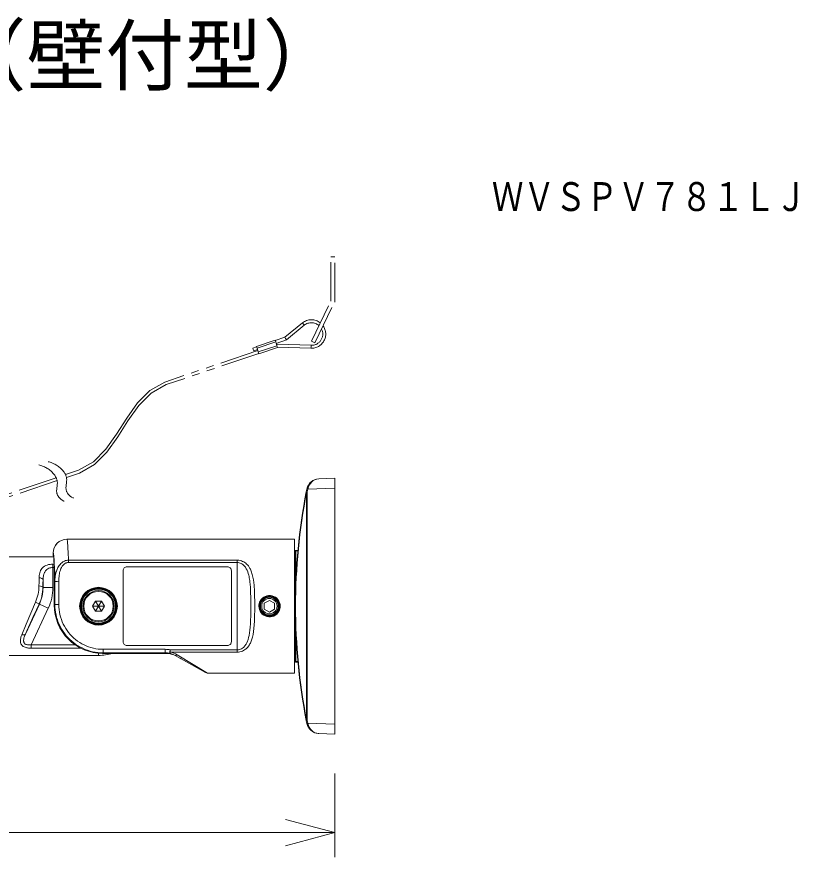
# Model space of a CAD drawing. Units: millimetres, scale not verified. Extents: x -63 to 62, y -56 to 57.
# Drawn here: x 20.01 to 59.66, y 14.12 to 56.81 of the extents above; entities that cross this region are included whole.
import ezdxf
from ezdxf.enums import TextEntityAlignment as Align

# ---------------------------------------------------------------- set-up
doc = ezdxf.new("R2010")
doc.units = ezdxf.units.MM
doc.header["$LTSCALE"] = 0.125
doc.linetypes.add('USER1', pattern=[31.75, 15.875, -3.175, 3.175, -3.175, 3.175, -3.175])
for name, color, linetype, lineweight in [('0-0_0', 7, 'Continuous', 20), ('0-4_SUNPO', 7, 'Continuous', 20), ('0-5_GAIKEI', 1, 'Continuous', 18)]:
    doc.layers.add(name, color=color, linetype=linetype, lineweight=lineweight)
doc.layers.add('0-1_MOJI1', color=7, linetype='Continuous')
doc.layers.add('0-3_TOUROKU', color=7, linetype='Continuous')
doc.styles.add('ＭＳ ゴシック', font='')
doc.styles.get('ＭＳ ゴシック').set_extended_font_data('MS Gothic')

# ---------------------------------------------------------------- blocks, each defined once
blk = doc.blocks.new('_Open30')
at = {"layer": '0-0_0'}
blk.add_line((0, 0), (-1, 0), dxfattribs=at)
blk.add_lwpolyline([(-1, 0.26795), (0, 0), (-1, -0.26795)], dxfattribs=at)
blk = doc.blocks.new('D4')
at = {"layer": '0-4_SUNPO'}
for p, q in [((62.7081, 332.3372), (62.7081, 327.6168)), ((100.665, 331.8668), (100.665, 327.6168)), ((65.2081, 328.8668), (98.165, 328.8668))]:
    blk.add_line(p, q, dxfattribs=at)
at = {"layer": '0-4_SUNPO', "xscale": 2.5, "yscale": 2.5, "rotation": 180}
blk.add_blockref('_Open30', (62.7081, 328.8668), dxfattribs=at)
at = {"layer": '0-4_SUNPO', "xscale": 2.5, "yscale": 2.5}
blk.add_blockref('_Open30', (100.665, 328.8668), dxfattribs=at)
at = {"layer": '0-4_SUNPO', "style": 'ＭＳ ゴシック'}
blk.add_text('380', height=1.833, dxfattribs=at).set_placement((79.8116, 329.4918), align=Align.BOTTOM_LEFT)

msp = doc.modelspace()

# ---------------------------------------------------------------- linework, layer by layer
at = {"layer": '0-5_GAIKEI', "linetype": 'USER1'}
for p, q in [((33.6349, 40.5324), (34.5249, 41.2594)), ((33.7087, 40.3991), (34.6198, 41.1433)), ((34.5723, 41.2014), (34.5249, 41.2594)), ((34.6198, 41.1433), (34.5723, 41.2014)), ((33.1349, 40.3899), (32.1875, 40.0697)), ((32.2195, 39.975), (33.1669, 40.2951)), ((33.1349, 40.3899), (33.1669, 40.2951)), ((33.1429, 40.3662), (33.6349, 40.5324)), ((33.1909, 40.2241), (33.7087, 40.3991)), ((33.2198, 40.1811), (33.2069, 40.1767)), ((34.9645, 40.1233), (33.2198, 40.1811)), ((33.2198, 40.1811), (33.2309, 40.1056)), ((33.6349, 40.5324), (33.6718, 40.4657)), ((33.7087, 40.3991), (33.6718, 40.4657)), ((32.006, 39.982), (32.1955, 40.046)), ((32.0541, 39.8399), (32.2435, 39.9039)), ((32.1875, 40.0697), (32.2195, 39.975)), ((32.2835, 39.7855), (33.2309, 40.1056)), ((33.2629, 40.0109), (32.3156, 39.6907)), ((34.9595, 39.9733), (33.2566, 40.0298)), ((22.0161, 33.3948), (16.5214, 31.5378)), ((22.0627, 33.2522), (16.5694, 31.3957))]:
    msp.add_line(p, q, dxfattribs=at)
at = {"layer": '0-5_GAIKEI'}
for p, q in [((35.1634, 40.2503), (34.9834, 40.3374)), ((34.962, 40.0483), (34.9595, 39.9733)), ((34.9645, 40.1233), (34.962, 40.0483)), ((35.3568, 33.342), (35.7645, 33.3576)), ((36.1645, 33.3729), (35.7645, 33.3576)), ((36.1645, 32.873), (34.7993, 32.8209)), ((34.7363, 32.6744), (34.7363, 21.0713)), ((34.7363, 32.6744), (34.7705, 32.6744)), ((34.798, 32.8147), (34.7502, 32.8245)), ((34.798, 32.8147), (34.7705, 32.6744)), ((34.7705, 32.6744), (34.7705, 21.0713)), ((34.7993, 32.8209), (34.798, 32.8147)), ((34.135, 24.1684), (34.135, 29.5773)), ((34.1645, 26.8841), (34.1645, 29.6074)), ((34.1939, 29.7081), (34.1939, 29.6857)), ((34.2945, 29.6875), (34.1939, 29.6857)), ((22.6335, 29.2058), (22.6335, 29.0907)), ((31.2145, 29.2058), (22.6335, 29.2058)), ((31.2145, 29.0907), (22.6335, 29.0907)), ((31.2145, 24.54), (31.2145, 29.2058)), ((21.8473, 27.8197), (21.8473, 29.0056)), ((21.9133, 29.0056), (21.8473, 29.0056)), ((21.9168, 28.835), (21.8473, 28.835)), ((25.4145, 25.0735), (25.4145, 28.6723)), ((30.7145, 28.8714), (25.6145, 28.8714)), ((30.9145, 25.0735), (30.9145, 28.6723)), ((21.3476, 27.8197), (21.3476, 28.2041)), ((21.1428, 28.0714), (21.1401, 27.9039)), ((21.3426, 27.9755), (21.3399, 27.8214)), ((21.3476, 27.8197), (21.3399, 27.8214)), ((21.3476, 27.8197), (21.8473, 27.8197)), ((34.1645, 28.1062), (34.1894, 28.1062)), ((20.4526, 25.4571), (21.1603, 26.975)), ((21.1603, 26.975), (21.1458, 26.9782)), ((21.1603, 26.975), (21.6132, 26.7638)), ((21.9168, 26.9237), (21.9503, 26.9572)), ((24.3128, 27.1299), (24.1685, 26.8799)), ((20.7491, 24.9107), (21.6132, 26.7638)), ((23.8677, 26.8729), (24.1564, 26.8729)), ((24.0161, 26.6159), (24.1604, 26.8659)), ((24.3128, 26.6159), (24.1685, 26.8659)), ((24.4612, 26.8729), (24.1726, 26.8729)), ((34.1645, 24.1384), (34.1645, 26.8616)), ((34.1645, 25.6395), (34.1894, 25.6395)), ((30.7145, 24.8744), (25.6145, 24.8744)), ((20.7491, 24.7401), (23.2573, 24.7401)), ((24.1645, 24.3729), (24.1645, 24.4835)), ((24.3654, 24.4752), (24.3946, 24.5045)), ((24.3946, 24.5045), (24.3946, 24.6825)), ((24.3946, 24.5045), (27.5564, 24.5045)), ((27.5564, 24.5045), (27.5564, 24.6825)), ((27.6084, 24.4752), (27.5564, 24.5045)), ((27.8105, 24.54), (27.8105, 24.655)), ((27.8105, 24.655), (31.2145, 24.655)), ((27.8105, 24.54), (31.2145, 24.54)), ((28.1554, 24.3995), (29.7068, 23.4729)), ((34.1939, 24.0376), (34.1939, 24.06)), ((34.2945, 24.0583), (34.1939, 24.06)), ((34.7705, 21.0713), (34.7226, 21.0618)), ((34.7363, 21.0713), (34.7705, 21.0713)), ((34.798, 20.931), (34.7502, 20.9212)), ((34.7502, 20.9212), (34.7516, 20.9145)), ((34.7705, 21.0713), (34.798, 20.931)), ((34.798, 20.931), (34.7993, 20.9248)), ((34.7993, 20.9248), (36.1645, 20.8727))]:
    msp.add_line(p, q, dxfattribs=at)
at = {"layer": '0-5_GAIKEI', "color": 7}
for p, q in [((36.1645, 33.3729), (35.3568, 33.342)), ((36.1645, 33.3729), (36.1645, 20.3729)), ((22.5638, 30.2729), (34.1145, 30.2729)), ((34.1145, 23.4729), (34.1145, 30.2729)), ((21.8645, 29.4527), (21.8645, 29.5727)), ((34.1145, 29.577), (34.135, 29.5773)), ((34.1645, 29.6074), (34.1645, 29.6781)), ((34.2966, 29.7099), (34.1939, 29.7081)), ((34.2965, 29.7097), (34.1939, 29.7079)), ((21.882, 29.3729), (19.6327, 29.3729)), ((21.9168, 28.8305), (21.9168, 26.9237)), ((24.1645, 24.3729), (19.6327, 24.3729)), ((27.6084, 24.4752), (24.3654, 24.4752)), ((28.0574, 24.3706), (29.6088, 23.4985)), ((28.3645, 24.198), (28.3155, 24.2256)), ((34.1145, 24.1687), (34.135, 24.1684)), ((34.1645, 24.0676), (34.1645, 24.1384)), ((34.2965, 24.036), (34.1939, 24.0378)), ((34.2966, 24.0358), (34.1939, 24.0376)), ((34.1145, 23.4729), (29.7068, 23.4729)), ((34.7226, 21.0618), (34.7502, 20.9212)), ((35.3568, 20.4037), (36.1645, 20.3729))]:
    msp.add_line(p, q, dxfattribs=at)
at = {"layer": '0-5_GAIKEI', "linetype": 'USER1'}
for points in [[(34.9834, 40.3374), (35.9645, 42.3669), (35.9645, 44.621), (36.1645, 44.621)], [(35.1634, 40.2503), (36.1645, 42.321), (36.1645, 44.621)], [(33.1669, 40.2951), (33.2309, 40.1056), (33.2629, 40.0109)], [(32.2595, 39.8565), (27.5349, 38.2599), (26.7729, 37.8361), (26.1469, 37.196), (25.6025, 36.426), (25.0853, 35.6128), (24.541, 34.8428), (23.915, 34.2027), (23.1529, 33.7789), (22.4898, 33.5548)], [(32.3076, 39.7144), (27.6055, 38.1254), (26.8404, 37.7006), (26.2112, 37.0594), (25.6635, 36.2883), (25.1429, 35.4739), (24.5952, 34.7028), (23.966, 34.0616), (23.2009, 33.6368), (22.5364, 33.4123)], [(32.0541, 39.8399), (32.03, 39.9109), (32.006, 39.982)], [(32.2195, 39.975), (32.2835, 39.7855), (32.3156, 39.6907)]]:
    msp.add_lwpolyline(points, dxfattribs=at)
at = {"layer": '0-5_GAIKEI'}
for points in [[(21.5998, 34.2098), (21.6513, 34.1975), (21.7021, 34.1833), (21.7522, 34.1672), (21.8017, 34.1493), (21.8987, 34.1076), (21.9462, 34.084), (21.993, 34.0584), (22.0389, 34.031), (22.084, 34.0018), (22.1278, 33.971), (22.1706, 33.9385), (22.2116, 33.9048), (22.2513, 33.8695), (22.2884, 33.8337), (22.3241, 33.7964), (22.3566, 33.7595), (22.3874, 33.7213), (22.4147, 33.6842), (22.44, 33.6461), (22.4618, 33.6097), (22.4816, 33.5725), (22.498, 33.5372), (22.5123, 33.5014), (22.5235, 33.4675), (22.5327, 33.4332), (22.5445, 33.3661), (22.5487, 33.2964), (22.5458, 33.2195), (22.5353, 33.1256), (22.5235, 33.0399), (22.5143, 32.9554), (22.5119, 32.9099), (22.5121, 32.865), (22.5145, 32.8296), (22.5191, 32.7947), (22.5253, 32.7636), (22.5336, 32.7329), (22.5435, 32.7042), (22.5554, 32.6759)], [(21.1262, 34.0497), (21.1776, 34.0374), (21.2284, 34.0232), (21.2785, 34.0072), (21.328, 33.9892), (21.425, 33.9475), (21.4725, 33.9239), (21.5193, 33.8983), (21.5652, 33.871), (21.6103, 33.8418), (21.6541, 33.811), (21.6969, 33.7784), (21.7379, 33.7447), (21.7776, 33.7094), (21.8147, 33.6736), (21.8504, 33.6363), (21.8829, 33.5994), (21.9137, 33.5612), (21.941, 33.5241), (21.9664, 33.486), (21.9882, 33.4496), (22.0079, 33.4124), (22.0243, 33.3771), (22.0386, 33.3413), (22.0499, 33.3074), (22.0591, 33.2731), (22.0708, 33.206), (22.0751, 33.1363), (22.0722, 33.0594), (22.0616, 32.9655), (22.0498, 32.8798), (22.0406, 32.7953), (22.0382, 32.7498), (22.0385, 32.7049), (22.0408, 32.6695), (22.0454, 32.6346), (22.0516, 32.6035), (22.0599, 32.5728), (22.0698, 32.5441), (22.0818, 32.5158)], [(22.0818, 32.5158), (22.0955, 32.4887), (22.1112, 32.4619), (22.149, 32.4099), (22.1962, 32.3589), (22.254, 32.3085), (22.3239, 32.2583), (22.4077, 32.2083), (22.419, 32.2022)], [(22.5554, 32.6759), (22.5692, 32.6488), (22.5849, 32.622), (22.6227, 32.5699), (22.6699, 32.519), (22.7277, 32.4686), (22.7976, 32.4184), (22.8814, 32.3684), (22.8927, 32.3623)], [(21.9489, 28.1232), (21.9519, 28.2361), (21.9612, 28.3514), (21.9686, 28.4098), (21.9782, 28.4687), (21.9979, 28.5609), (22.0244, 28.6537), (22.041, 28.7015), (22.06, 28.7491), (22.08, 28.7937), (22.1025, 28.8379), (22.1347, 28.8931), (22.1715, 28.9469), (22.2133, 28.9986), (22.2542, 29.0416), (22.2996, 29.0816), (22.3496, 29.1179), (22.3955, 29.1449), (22.4446, 29.1678), (22.4964, 29.1858), (22.5412, 29.1967), (22.587, 29.2034), (22.6335, 29.2058), (22.6205, 29.6182), (22.613, 29.7962), (22.6049, 29.9508), (22.5963, 30.0787), (22.5872, 30.1764), (22.5784, 30.2379), (22.5739, 30.2574), (22.5699, 30.2681), (22.5679, 30.2711), (22.5659, 30.2727), (22.5649, 30.2729)], [(21.9489, 28.1232), (21.9391, 28.5554), (21.9305, 28.8242), (21.9209, 29.0529), (21.9104, 29.2437), (21.9019, 29.3617), (21.8929, 29.4544), (21.8867, 29.5025), (21.8804, 29.5382), (21.8733, 29.5631), (21.8698, 29.5698), (21.8674, 29.5722), (21.8662, 29.5727), (21.8645, 29.5727)], [(22.1488, 28.1358), (22.1497, 28.2148), (22.153, 28.2945), (22.159, 28.3741), (22.1684, 28.4542), (22.177, 28.5089), (22.1877, 28.5637), (22.2055, 28.6367), (22.2281, 28.7093), (22.2565, 28.781), (22.2858, 28.8405), (22.3208, 28.898), (22.3407, 28.9257), (22.3624, 28.9524), (22.3974, 28.9889), (22.4367, 29.0219), (22.4804, 29.05), (22.5039, 29.0619), (22.5285, 29.0719), (22.5625, 29.0822), (22.5977, 29.0886), (22.6335, 29.0907)], [(31.2145, 29.2058), (31.2866, 29.202), (31.3574, 29.191), (31.4258, 29.173), (31.4849, 29.151), (31.5408, 29.1243), (31.5951, 29.0919), (31.6454, 29.0554), (31.6917, 29.0154), (31.7341, 28.9722), (31.7804, 28.9164), (31.8216, 28.8573), (31.8582, 28.7954), (31.882, 28.7493), (31.9037, 28.702), (31.9249, 28.6503), (31.9441, 28.5976), (31.9625, 28.5408), (31.9791, 28.4831), (31.9964, 28.414), (32.0116, 28.344), (32.035, 28.2127), (32.053, 28.0806), (32.0669, 27.9468), (32.0753, 27.8427), (32.0821, 27.7379), (32.0902, 27.5695), (32.0957, 27.3998), (32.1007, 27.113), (32.1019, 26.8729)], [(31.2145, 29.0907), (31.2659, 29.0877), (31.3165, 29.0787), (31.3654, 29.064), (31.412, 29.0442), (31.4538, 29.021), (31.493, 28.9942), (31.5294, 28.9642), (31.555, 28.9398), (31.579, 28.9141), (31.6053, 28.8825), (31.6297, 28.8493), (31.6532, 28.8135), (31.6749, 28.7764), (31.7126, 28.7007), (31.7461, 28.6179), (31.7743, 28.5322), (31.798, 28.4442), (31.8133, 28.377), (31.8267, 28.3089), (31.8485, 28.1703), (31.8591, 28.0852), (31.868, 27.9994), (31.8817, 27.8261), (31.8892, 27.6925), (31.8947, 27.558), (31.9005, 27.3385), (31.9036, 27.1169), (31.9047, 26.8729)], [(21.1477, 28.3199), (21.1499, 28.3729), (21.1541, 28.4251), (21.1633, 28.4935), (21.1773, 28.5601), (21.1969, 28.6244), (21.2198, 28.6794), (21.2482, 28.7317), (21.2826, 28.7807), (21.3234, 28.8259), (21.3707, 28.8668), (21.3976, 28.8861), (21.4261, 28.904), (21.4572, 28.921), (21.4898, 28.9365), (21.5581, 28.9625), (21.6309, 28.9824), (21.707, 28.9961), (21.7768, 29.0032), (21.8473, 29.0056)], [(21.3476, 28.2041), (21.3521, 28.3009), (21.3572, 28.3522), (21.3646, 28.4024), (21.3727, 28.4438), (21.3828, 28.4843), (21.4036, 28.5467), (21.4163, 28.5766), (21.4308, 28.6054), (21.453, 28.642), (21.4784, 28.6763), (21.5074, 28.7079), (21.5472, 28.7421), (21.592, 28.7715), (21.6413, 28.7956), (21.6944, 28.8141), (21.7504, 28.8268), (21.7985, 28.8329), (21.8473, 28.835)], [(20.2714, 25.4258), (20.4882, 25.9549), (20.7222, 26.5126), (20.9647, 27.0792)], [(22.1501, 26.958), (22.0089, 26.9577), (21.9517, 26.9572), (21.9503, 26.9572)], [(21.9503, 26.9572), (21.9539, 26.8246), (21.9646, 26.6924), (21.9825, 26.561), (22.0074, 26.4307), (22.0392, 26.302), (22.078, 26.1751), (22.1236, 26.0506), (22.1758, 25.9286), (22.2345, 25.8097), (22.2995, 25.6941), (22.3706, 25.5821), (22.4475, 25.4746), (22.53, 25.3713), (22.618, 25.2726), (22.7112, 25.1788), (22.8094, 25.0902), (22.9122, 25.0069), (23.0194, 24.9294), (23.1306, 24.8577), (23.2457, 24.7922), (23.3641, 24.733), (23.4856, 24.6803), (23.6103, 24.6341), (23.7374, 24.5947), (23.8664, 24.5624), (23.9971, 24.5371), (24.1289, 24.519), (24.2616, 24.5081), (24.3946, 24.5045)], [(22.1501, 26.958), (22.1537, 26.8298), (22.1644, 26.7019), (22.1822, 26.5749), (22.2071, 26.449), (22.2389, 26.3247), (22.2776, 26.2025), (22.323, 26.0826), (22.375, 25.9655), (22.4335, 25.8514), (22.4982, 25.7409), (22.569, 25.6342), (22.6451, 25.5325), (22.7266, 25.4352), (22.8135, 25.3427), (22.9055, 25.2552), (23.0022, 25.1731), (23.1033, 25.0965), (23.2086, 25.0258), (23.3178, 24.9612), (23.4304, 24.9029), (23.5461, 24.8511), (23.6646, 24.806), (23.7828, 24.7685), (23.9028, 24.7377), (24.0244, 24.7136), (24.1472, 24.6963), (24.2707, 24.6859), (24.3946, 24.6825), (27.5564, 24.6825)], [(24.0161, 27.1299), (24.1604, 26.8799), (24.1685, 26.8799), (24.1726, 26.8729), (24.1685, 26.8659), (24.1604, 26.8659), (24.1564, 26.8729), (24.1604, 26.8799)], [(32.1019, 26.8729), (32.1009, 26.6481), (32.0976, 26.4248), (32.0935, 26.2667), (32.0874, 26.1094), (32.0766, 25.9216), (32.0608, 25.7355), (32.0427, 25.5855), (32.0188, 25.4382), (32.0041, 25.3657), (31.9872, 25.294), (31.9589, 25.1932), (31.9248, 25.0951), (31.9046, 25.0458), (31.8825, 24.9975), (31.8596, 24.9529), (31.8347, 24.9094), (31.7936, 24.8472), (31.7471, 24.7882), (31.6948, 24.7333), (31.6664, 24.7076), (31.6363, 24.6832), (31.5888, 24.6497), (31.5377, 24.6198), (31.4833, 24.594), (31.4198, 24.5709), (31.3532, 24.5539), (31.2844, 24.5435), (31.2145, 24.54)], [(31.9047, 26.8729), (31.9036, 26.631), (31.9002, 26.3908), (31.8934, 26.1525), (31.8851, 25.9751), (31.8727, 25.7991), (31.8587, 25.6569), (31.8401, 25.517), (31.8156, 25.3798), (31.7926, 25.2798), (31.7646, 25.1822), (31.7485, 25.1345), (31.7307, 25.0877), (31.6978, 25.0135), (31.6595, 24.9426), (31.6373, 24.9075), (31.6133, 24.8737), (31.5892, 24.8434), (31.5634, 24.8145), (31.5239, 24.7766), (31.4807, 24.7425), (31.4339, 24.713), (31.3828, 24.6884), (31.3287, 24.6701), (31.2722, 24.6588), (31.2145, 24.655)], [(20.7491, 24.7401), (20.6604, 24.7433), (20.613, 24.7478), (20.5661, 24.7544), (20.5262, 24.762), (20.4872, 24.7715), (20.4351, 24.7878), (20.386, 24.8083), (20.341, 24.833), (20.3181, 24.8487), (20.2969, 24.8658), (20.2788, 24.8828), (20.2625, 24.9009), (20.2478, 24.9202), (20.235, 24.9404), (20.2238, 24.9622), (20.2146, 24.9847), (20.2063, 25.011), (20.2004, 25.0381), (20.1966, 25.0671), (20.1949, 25.0965), (20.1972, 25.1546), (20.2038, 25.2027), (20.2138, 25.251), (20.2269, 25.2997), (20.2424, 25.3484), (20.2714, 25.4258)], [(20.7491, 24.9107), (20.6816, 24.9038), (20.615, 24.903), (20.5827, 24.9053), (20.5513, 24.9096), (20.5126, 24.9183), (20.4768, 24.9311), (20.4448, 24.9481), (20.4206, 24.9664), (20.4004, 24.9877), (20.3843, 25.0118), (20.3753, 25.0307), (20.3684, 25.0506), (20.3632, 25.0731), (20.3601, 25.0964), (20.359, 25.1222), (20.3598, 25.1487), (20.3667, 25.203), (20.3793, 25.2586), (20.3921, 25.302), (20.4071, 25.3457), (20.4286, 25.4013), (20.4526, 25.4571)], [(20.7491, 24.7401), (20.7491, 24.9107), (22.9711, 24.9107)]]:
    msp.add_lwpolyline(points, dxfattribs=at)
at = {"layer": '0-5_GAIKEI', "color": 7}
for points in [[(34.7516, 32.8312), (34.7502, 32.8245), (34.7226, 32.6839)], [(21.8655, 29.4227), (21.8654, 29.4229), (21.8652, 29.4242), (21.8645, 29.4527)]]:
    msp.add_lwpolyline(points, dxfattribs=at)
at = {"layer": '0-5_GAIKEI'}
for points in [[(24.4612, 26.8729), (24.3128, 27.1299), (24.0161, 27.1299), (23.8677, 26.8729), (24.0161, 26.6159), (24.3128, 26.6159)], [(33.1015, 26.7245), (33.1015, 27.0212), (32.8445, 27.1696), (32.5875, 27.0212), (32.5875, 26.7245), (32.8445, 26.5761)]]:
    msp.add_lwpolyline(points, close=True, dxfattribs=at)
for centre, radius in [((24.1645, 26.8729), 0.901), ((24.1645, 26.8729), 0.871), ((24.1645, 26.8729), 0.8), ((24.1645, 26.8729), 0.75), ((32.8545, 26.8729), 0.51), ((32.8545, 26.8729), 0.48), ((32.8445, 26.8729), 0.45), ((32.8445, 26.8729), 0.39)]:
    msp.add_circle(centre, radius, dxfattribs=at)
at = {"layer": '0-5_GAIKEI', "linetype": 'USER1'}
for radius, start, end in [(0.725, 51.7103, 129.24296), (0.575, 48.37613, 129.24296), (0.725, 268.10275, 34.71956), (0.575, 268.10276, 25.84683)]:
    msp.add_arc((34.9835, 40.6979), radius, start, end, dxfattribs=at)
at = {"layer": '0-5_GAIKEI', "color": 7}
for centre, radius, start, end in [((35.3814, 32.699), 0.6435, 92.18432, 168.75861), ((64.6945, 26.8729), 30.53, 169.0274, 190.9726), ((22.5647, 29.5725), 0.7003, 90.07434, 179.98293), ((22.5647, 29.5725), 0.7003, 89.98737, 179.98289), ((34.1345, 29.6073), 0.03, 270.99999, 0), ((34.1945, 29.6781), 0.03, 91.00015, 179.99999), ((18.2387, 28.8488), 3.6782, 359.71514, 2.31118), ((24.3647, 26.9231), 2.4478, 179.98393, 270.01606), ((24.1645, 26.8728), 2.4999, 269.99983, 286.45412), ((27.6083, 23.4707), 1.0045, 60.65432, 89.99355), ((34.1345, 24.1384), 0.03, 360, 89.00001), ((34.1945, 24.0676), 0.03, 180.00001, 268.99985), ((29.7068, 23.6729), 0.2, 240.65832, 270.00017), ((29.7068, 23.6729), 0.2, 240.65826, 270.00031), ((35.3814, 21.0467), 0.6435, 191.8503, 264.54681), ((35.3813, 21.0466), 0.6434, 264.54648, 267.816)]:
    msp.add_arc(centre, radius, start, end, dxfattribs=at)
at = {"layer": '0-5_GAIKEI'}
for centre, radius, start, end in [((64.6591, 26.8729), 30.48, 169.0274, 190.9726), ((35.3441, 35.4851), 2.7193, 257.41459, 258.44233), ((1329.0291, 29.0319), 1294.8354, 179.97107, 180.03622), ((25.6139, 28.6718), 0.1995, 89.83977, 179.86116), ((30.715, 28.6718), 0.1995, 0.13884, 90.16023), ((68.5622, 27.244), 47.4267, 178.70011, 179.00033), ((61.4827, 27.2142), 40.1473, 178.58719, 178.91347), ((19.2848, 27.8506), 2.0554, 334.88437, 359.18601), ((19.3495, 27.8196), 1.9981, 334.99583, 0.00417), ((19.3489, 27.8197), 2.4984, 334.9998, 0.0002), ((-543.9515, 26.8735), 565.9017, 0.00847, 0.12653), ((-555.2441, 26.8736), 577.3943, 0.00838, 0.12526), ((32.8631, 26.873), 0.5486, 151.58532, 180.01357), ((32.8458, 26.8727), 0.5486, 331.58551, 0.01342), ((1329.0278, 24.7138), 1294.8341, 179.96378, 180.02893), ((25.6139, 25.0739), 0.1995, 180.13884, 270.16023), ((30.715, 25.0739), 0.1995, 269.83977, 359.86116), ((27.5562, 23.4912), 1.1912, 77.67222, 89.99207), ((27.5558, 23.5009), 1.0035, 77.77007, 89.96697), ((27.5379, 23.4516), 1.0556, 60.5261, 77.39206), ((27.5313, 23.362), 1.2107, 58.97069, 76.66304), ((35.3441, 18.2606), 2.7193, 101.5577, 102.58545)]:
    msp.add_arc(centre, radius, start, end, dxfattribs=at)
for centre, major_axis, ratio, start_param, end_param in [((35.3819, 32.6837), (0.0249, -0.6584), 0.902574, 3.1418719, 4.4684425), ((34.7717, 32.6744), (0.0491, -0.0095), 0.186983, 3.1415926, 3.9451097), ((34.7717, 32.6744), (-0.0491, 0.0095), 0.004758, 6.2831853, 7.8294439), ((34.1945, 29.6557), (-0.03, 0), 0.999845, 4.7298423, 6.2831853), ((21.1477, 28.2041), (0.1999, -0.005), 0.578688, 0.0428057, 1.5851389), ((19.3961, 27.9142), (-0.0939, -1.9517), 0.892377, 1.1719924, 1.6083875), ((21.1401, 27.8214), (0.2, -0.0032), 0.412372, 0.038319, 1.5773158), ((22.1488, 28.1232), (0.2, 0.0004), 0.063149, 1.5706568, 3.1066162), ((24.1645, 26.8729), (0, -0.9593), 0.999337, 1.5707844, 7.8539697), ((32.8545, 26.8729), (0, -0.5448), 0.991177, 1.5707433, 4.2123387), ((21.1456, 26.7884), (-1.0737, -2.2997), 0.031642, 4.6445207, 5.3444199), ((20.9647, 27.0627), (0.181, -0.085), 0.074757, 0.0350046, 1.6058801), ((32.8545, 26.8729), (0, -0.5448), 0.991176, 4.7123863, 7.3539792), ((20.2714, 25.5416), (0.1831, -0.0804), 0.544945, 4.9471856, 6.2415505), ((27.8105, 24.6772), (-0.0423, -0.1955), 0.023573, 0.0210411, 1.4621948), ((27.8105, 24.6772), (-0.043, -0.1953), 0.198746, 0.0214634, 0.8364502), ((28.1554, 24.545), (-0.098, -0.1743), 0.461018, 6.283185, 7.167088), ((34.1945, 24.09), (-0.03, 0), 0.999845, 6.2831853, 7.8365283), ((34.7717, 21.0713), (0.0491, 0.0095), 0.186977, 2.3380911, 3.1415932), ((35.3819, 21.062), (-0.0249, -0.6584), 0.902574, 4.956321, 6.2828949)]:
    msp.add_ellipse(centre, major_axis=major_axis, ratio=ratio, start_param=start_param, end_param=end_param, dxfattribs=at)
at = {"layer": '0-5_GAIKEI', "color": 7}
for centre, major_axis, ratio, start_param, end_param in [((34.1945, 29.6779), (-0.03, 0), 0.999845, 4.7298423, 6.2831853), ((21.8645, 26.8739), (0, -2.5489), 0.034927, 2.5552726, 3.1299656), ((34.1945, 24.0678), (-0.03, 0), 0.999845, 0, 1.553343)]:
    msp.add_ellipse(centre, major_axis=major_axis, ratio=ratio, start_param=start_param, end_param=end_param, dxfattribs=at)
at = {"layer": '0-5_GAIKEI'}
msp.add_ellipse((24.1645, 26.8729), major_axis=(0.9287, 0), ratio=0.999136, dxfattribs=at)

# ---------------------------------------------------------------- block references
at = {"layer": '0-4_SUNPO'}
msp.add_blockref('D4', (-64.5005, -313.4939), dxfattribs=at)

# ---------------------------------------------------------------- texts
at = {"layer": '0-1_MOJI1', "style": 'ＭＳ ゴシック'}
msp.add_text('４Ｋ屋外ネットワークカメラ（壁付型）', height=2.933, dxfattribs=at).set_placement((-35.5005, 52.5061), align=Align.BOTTOM_LEFT)
at = {"layer": '0-3_TOUROKU', "style": 'ＭＳ ゴシック', "width": 0.8}
msp.add_text('ＷＶＳＰＶ７８１ＬＪ', height=1.466, dxfattribs=at).set_placement((44.1528, 46.5061), align=Align.BOTTOM_LEFT)

doc.saveas('drawing.dxf')
